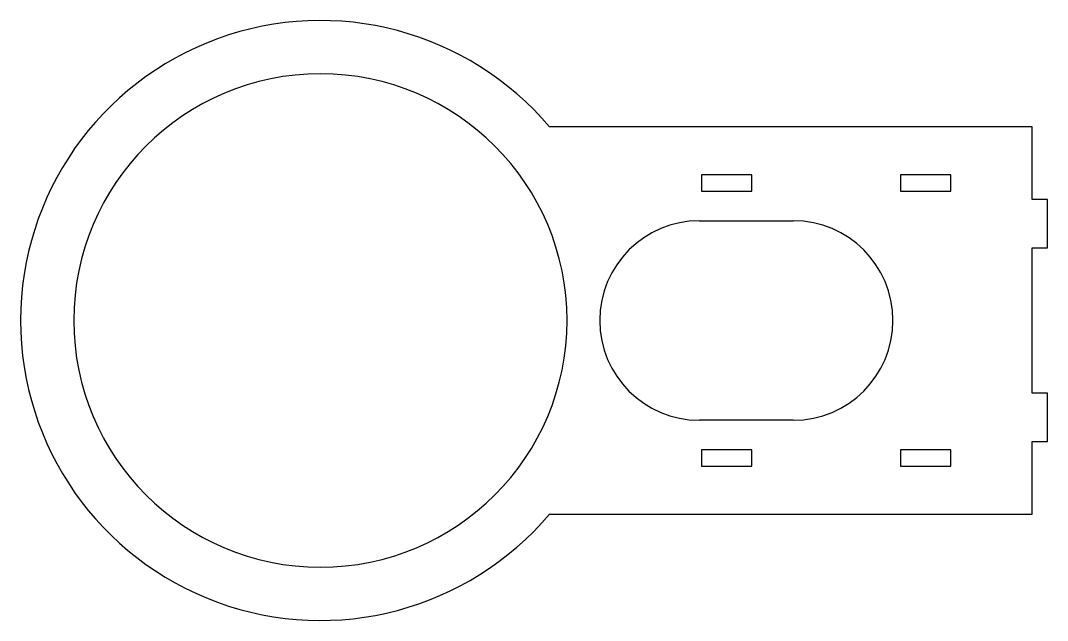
# Model space of a CAD drawing. Header units: millimetres. Extents: x 0 to 212, y 0 to 124.
import ezdxf

# ---------------------------------------------------------------- set-up
doc = ezdxf.new("R2010")
doc.units = ezdxf.units.MM

msp = doc.modelspace()

# ---------------------------------------------------------------- linework, layer by layer
at = {"layer": 'CUT'}
for p, q in [((209.15, 102), (109.3709, 102)), ((209.15, 87), (209.15, 102)), ((151.2, 92.1), (140.8, 92.1)), ((140.8, 92.1), (140.8, 88.725)), ((151.2, 88.725), (151.2, 92.1)), ((192.35, 92.1), (181.95, 92.1)), ((181.95, 92.1), (181.95, 88.725)), ((192.35, 88.725), (192.35, 92.1)), ((140.8, 88.725), (151.2, 88.725)), ((181.95, 88.725), (192.35, 88.725)), ((212.325, 87), (209.15, 87)), ((212.325, 77), (212.325, 87)), ((140.3875, 82.625), (159.7625, 82.625)), ((209.15, 47), (209.15, 77)), ((209.15, 77), (212.325, 77)), ((212.325, 47), (209.15, 47)), ((212.325, 37), (212.325, 47)), ((159.7625, 41.375), (140.3875, 41.375)), ((209.15, 22), (209.15, 37)), ((209.15, 37), (212.325, 37)), ((151.2, 35.275), (140.8, 35.275)), ((140.8, 35.275), (140.8, 31.9)), ((151.2, 31.9), (151.2, 35.275)), ((192.35, 35.275), (181.95, 35.275)), ((181.95, 35.275), (181.95, 31.9)), ((192.35, 31.9), (192.35, 35.275)), ((140.8, 31.9), (151.2, 31.9)), ((181.95, 31.9), (192.35, 31.9)), ((109.3709, 22), (209.15, 22))]:
    msp.add_line(p, q, dxfattribs=at)
for centre, radius, start, end in [((62, 62), 62, 40.1778, 319.8222), ((62, 62), 51, 0, 180), ((140.3875, 62), 20.625, 90, 270), ((159.7625, 62), 20.625, 270, 90), ((62, 62), 51, 180, 0)]:
    msp.add_arc(centre, radius, start, end, dxfattribs=at)

doc.saveas('drawing.dxf')
